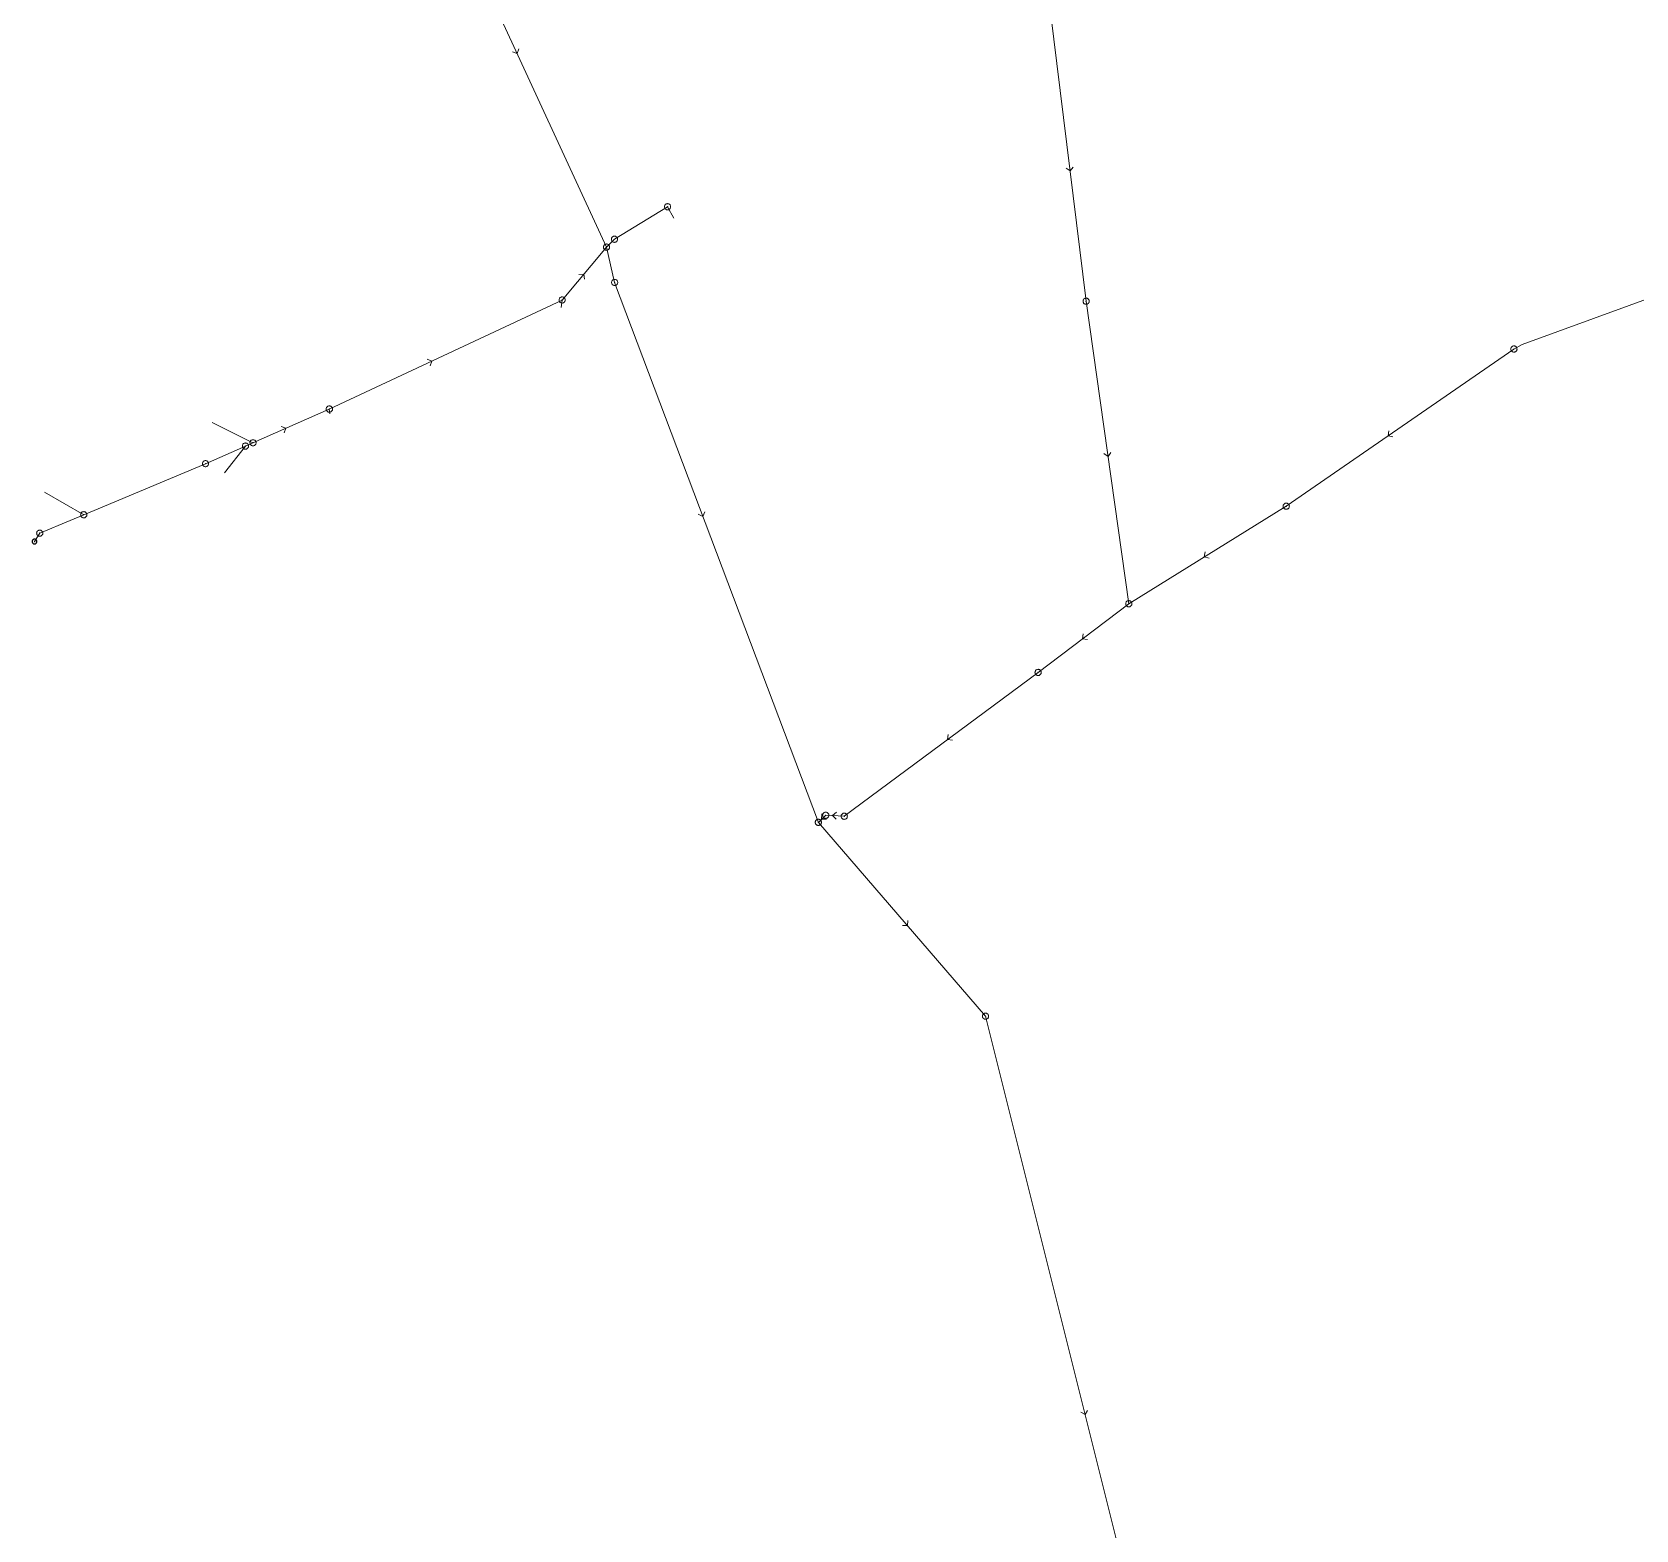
# Model space of a CAD drawing. Header units: metres. Extents: x 25504150 to 25508618, y 6694193 to 6702753.
# Drawn here: x 25506444.6 to 25506682.5, y 6701189.2 to 6701411.4 of the extents above; entities that cross this region are included whole.
import ezdxf

# ---------------------------------------------------------------- set-up
doc = ezdxf.new("R2010")
doc.units = ezdxf.units.M
for name, pattern in [('Paineviemariputket', [0]), ('Sewer_node', [0]), ('Viemariputket', [0]), ('Viemarivarusteet', [0])]:
    doc.linetypes.add(name, pattern=pattern)
for name, color, linetype, lineweight in [('Paineviemariputket', 7, 'Paineviemariputket', 0), ('Sewer_node', 7, 'Sewer_node', 0), ('Viemariputket', 7, 'Viemariputket', 0), ('Viemarivarusteet', 7, 'Viemarivarusteet', 0)]:
    doc.layers.add(name, color=color, linetype=linetype, lineweight=lineweight)

msp = doc.modelspace()

# ---------------------------------------------------------------- linework, layer by layer
at = {"layer": 'Paineviemariputket', "color": 1, "linetype": 'Continuous', "lineweight": 15, "flags": 128}
msp.add_lwpolyline([(25506664.41, 6701364.37), (25506665.63, 6701365.02), (25506723.28, 6701386.07), (25506757.67, 6701377.15), (25506773.36, 6701372.51), (25506781.75, 6701372.21), (25506841.91, 6701367.84), (25506858.29, 6701365.91), (25506882.91, 6701372.13), (25506888.69, 6701372.29), (25506921.91, 6701370.64), (25506925.3, 6701373.04), (25506930.73, 6701376.12)], dxfattribs=at)
at = {"layer": 'Sewer_node', "color": 46, "linetype": 'Continuous', "true_color": 0x7f5f00, "flags": 128}
for points in [[(25506515.88, 6701408.45), (25506516.59, 6701408.2), (25506516.85, 6701408.89)], [(25506597.99, 6701391.22), (25506598.59, 6701390.78), (25506599.04, 6701391.37)], [(25506526.56, 6701374.74), (25506526.48, 6701375.49), (25506525.74, 6701375.43)], [(25506503.68, 6701361.88), (25506503.93, 6701362.59), (25506503.23, 6701362.84)], [(25506482.03, 6701351.92), (25506482.29, 6701352.62), (25506481.6, 6701352.89)], [(25506645.85, 6701352.22), (25506645.74, 6701351.48), (25506646.47, 6701351.35)], [(25506603.6, 6701348.85), (25506604.21, 6701348.41), (25506604.65, 6701349.01)], [(25506543.44, 6701339.85), (25506544.13, 6701339.54), (25506544.43, 6701340.22)], [(25506618.64, 6701334.26), (25506618.49, 6701333.52), (25506619.22, 6701333.36)], [(25506600.51, 6701322.12), (25506600.43, 6701321.38), (25506601.16, 6701321.29)], [(25506580.51, 6701307.17), (25506580.42, 6701306.43), (25506581.15, 6701306.33)], [(25506561.75, 6701295.39), (25506561.73, 6701294.64), (25506562.47, 6701294.62)], [(25506563.92, 6701295.66), (25506563.37, 6701295.14), (25506563.88, 6701294.6)], [(25506573.71, 6701278.86), (25506574.46, 6701278.83), (25506574.5, 6701279.57)], [(25506600.16, 6701206.66), (25506600.81, 6701206.28), (25506601.19, 6701206.91)]]:
    msp.add_lwpolyline(points, dxfattribs=at)
for points, elevation in [([(25506539.34, 6701385.48), (25506539.33, 6701385.55), (25506539.32, 6701385.62), (25506539.29, 6701385.69), (25506539.25, 6701385.75), (25506539.21, 6701385.81), (25506539.15, 6701385.85), (25506539.09, 6701385.89), (25506539.02, 6701385.92), (25506538.95, 6701385.93), (25506538.88, 6701385.94), (25506538.81, 6701385.93), (25506538.74, 6701385.92), (25506538.67, 6701385.89), (25506538.61, 6701385.85), (25506538.55, 6701385.81), (25506538.51, 6701385.75), (25506538.47, 6701385.69), (25506538.44, 6701385.62), (25506538.43, 6701385.55), (25506538.42, 6701385.48), (25506538.43, 6701385.41), (25506538.44, 6701385.34), (25506538.47, 6701385.27), (25506538.51, 6701385.21), (25506538.55, 6701385.15), (25506538.61, 6701385.11), (25506538.67, 6701385.07), (25506538.74, 6701385.04), (25506538.81, 6701385.03), (25506538.88, 6701385.02), (25506538.95, 6701385.03), (25506539.02, 6701385.04), (25506539.09, 6701385.07), (25506539.15, 6701385.11), (25506539.21, 6701385.15), (25506539.25, 6701385.21), (25506539.29, 6701385.27), (25506539.32, 6701385.34), (25506539.33, 6701385.41)], 38.1), ([(25506530.3, 6701379.49), (25506530.29, 6701379.56), (25506530.28, 6701379.63), (25506530.25, 6701379.7), (25506530.21, 6701379.76), (25506530.17, 6701379.82), (25506530.11, 6701379.86), (25506530.05, 6701379.9), (25506529.98, 6701379.93), (25506529.91, 6701379.94), (25506529.84, 6701379.95), (25506529.77, 6701379.94), (25506529.7, 6701379.93), (25506529.63, 6701379.9), (25506529.57, 6701379.86), (25506529.51, 6701379.82), (25506529.47, 6701379.76), (25506529.43, 6701379.7), (25506529.4, 6701379.63), (25506529.39, 6701379.56), (25506529.38, 6701379.49), (25506529.39, 6701379.42), (25506529.4, 6701379.35), (25506529.43, 6701379.28), (25506529.47, 6701379.22), (25506529.51, 6701379.16), (25506529.57, 6701379.12), (25506529.63, 6701379.08), (25506529.7, 6701379.05), (25506529.77, 6701379.04), (25506529.84, 6701379.03), (25506529.91, 6701379.04), (25506529.98, 6701379.05), (25506530.05, 6701379.08), (25506530.11, 6701379.12), (25506530.17, 6701379.16), (25506530.21, 6701379.22), (25506530.25, 6701379.28), (25506530.28, 6701379.35), (25506530.29, 6701379.42)], 38.32), ([(25506531.47, 6701380.65), (25506531.46, 6701380.72), (25506531.45, 6701380.79), (25506531.42, 6701380.86), (25506531.38, 6701380.92), (25506531.34, 6701380.98), (25506531.28, 6701381.02), (25506531.22, 6701381.06), (25506531.15, 6701381.09), (25506531.08, 6701381.1), (25506531.01, 6701381.11), (25506530.94, 6701381.1), (25506530.87, 6701381.09), (25506530.8, 6701381.06), (25506530.74, 6701381.02), (25506530.68, 6701380.98), (25506530.64, 6701380.92), (25506530.6, 6701380.86), (25506530.57, 6701380.79), (25506530.56, 6701380.72), (25506530.55, 6701380.65), (25506530.56, 6701380.58), (25506530.57, 6701380.51), (25506530.6, 6701380.44), (25506530.64, 6701380.38), (25506530.68, 6701380.32), (25506530.74, 6701380.28), (25506530.8, 6701380.24), (25506530.87, 6701380.21), (25506530.94, 6701380.2), (25506531.01, 6701380.19), (25506531.08, 6701380.2), (25506531.15, 6701380.21), (25506531.22, 6701380.24), (25506531.28, 6701380.28), (25506531.34, 6701380.32), (25506531.38, 6701380.38), (25506531.42, 6701380.44), (25506531.45, 6701380.51), (25506531.46, 6701380.58)], 38.15), ([(25506523.71, 6701371.64), (25506523.7, 6701371.71), (25506523.69, 6701371.78), (25506523.66, 6701371.85), (25506523.62, 6701371.91), (25506523.58, 6701371.97), (25506523.52, 6701372.01), (25506523.46, 6701372.05), (25506523.39, 6701372.08), (25506523.32, 6701372.09), (25506523.25, 6701372.1), (25506523.18, 6701372.09), (25506523.11, 6701372.08), (25506523.04, 6701372.05), (25506522.98, 6701372.01), (25506522.92, 6701371.97), (25506522.88, 6701371.91), (25506522.84, 6701371.85), (25506522.81, 6701371.78), (25506522.8, 6701371.71), (25506522.79, 6701371.64), (25506522.8, 6701371.57), (25506522.81, 6701371.5), (25506522.84, 6701371.43), (25506522.88, 6701371.37), (25506522.92, 6701371.31), (25506522.98, 6701371.27), (25506523.04, 6701371.23), (25506523.11, 6701371.2), (25506523.18, 6701371.19), (25506523.25, 6701371.18), (25506523.32, 6701371.19), (25506523.39, 6701371.2), (25506523.46, 6701371.23), (25506523.52, 6701371.27), (25506523.58, 6701371.31), (25506523.62, 6701371.37), (25506523.66, 6701371.43), (25506523.69, 6701371.5), (25506523.7, 6701371.57)], 38.44), ([(25506601.42, 6701371.46), (25506601.41, 6701371.53), (25506601.4, 6701371.6), (25506601.37, 6701371.67), (25506601.33, 6701371.73), (25506601.29, 6701371.79), (25506601.23, 6701371.83), (25506601.17, 6701371.87), (25506601.1, 6701371.9), (25506601.03, 6701371.91), (25506600.96, 6701371.92), (25506600.89, 6701371.91), (25506600.82, 6701371.9), (25506600.75, 6701371.87), (25506600.69, 6701371.83), (25506600.63, 6701371.79), (25506600.59, 6701371.73), (25506600.55, 6701371.67), (25506600.52, 6701371.6), (25506600.51, 6701371.53), (25506600.5, 6701371.46), (25506600.51, 6701371.39), (25506600.52, 6701371.32), (25506600.55, 6701371.25), (25506600.59, 6701371.19), (25506600.63, 6701371.13), (25506600.69, 6701371.09), (25506600.75, 6701371.05), (25506600.82, 6701371.02), (25506600.89, 6701371.01), (25506600.96, 6701371), (25506601.03, 6701371.01), (25506601.1, 6701371.02), (25506601.17, 6701371.05), (25506601.23, 6701371.09), (25506601.29, 6701371.13), (25506601.33, 6701371.19), (25506601.37, 6701371.25), (25506601.4, 6701371.32), (25506601.41, 6701371.39)], 41.69), ([(25506664.87, 6701364.37), (25506664.86, 6701364.44), (25506664.85, 6701364.51), (25506664.82, 6701364.58), (25506664.78, 6701364.64), (25506664.74, 6701364.7), (25506664.68, 6701364.74), (25506664.62, 6701364.78), (25506664.55, 6701364.81), (25506664.48, 6701364.82), (25506664.41, 6701364.83), (25506664.34, 6701364.82), (25506664.27, 6701364.81), (25506664.2, 6701364.78), (25506664.14, 6701364.74), (25506664.08, 6701364.7), (25506664.04, 6701364.64), (25506664, 6701364.58), (25506663.97, 6701364.51), (25506663.96, 6701364.44), (25506663.95, 6701364.37), (25506663.96, 6701364.3), (25506663.97, 6701364.23), (25506664, 6701364.16), (25506664.04, 6701364.1), (25506664.08, 6701364.04), (25506664.14, 6701364), (25506664.2, 6701363.96), (25506664.27, 6701363.93), (25506664.34, 6701363.92), (25506664.41, 6701363.91), (25506664.48, 6701363.92), (25506664.55, 6701363.93), (25506664.62, 6701363.96), (25506664.68, 6701364), (25506664.74, 6701364.04), (25506664.78, 6701364.1), (25506664.82, 6701364.16), (25506664.85, 6701364.23), (25506664.86, 6701364.3)], 45.57), ([(25506489.19, 6701355.46), (25506489.18, 6701355.53), (25506489.17, 6701355.61), (25506489.14, 6701355.67), (25506489.1, 6701355.74), (25506489.05, 6701355.79), (25506489, 6701355.84), (25506488.93, 6701355.88), (25506488.87, 6701355.91), (25506488.79, 6701355.92), (25506488.72, 6701355.93), (25506488.65, 6701355.92), (25506488.57, 6701355.91), (25506488.51, 6701355.88), (25506488.44, 6701355.84), (25506488.39, 6701355.79), (25506488.34, 6701355.74), (25506488.3, 6701355.67), (25506488.27, 6701355.61), (25506488.26, 6701355.53), (25506488.25, 6701355.46), (25506488.26, 6701355.39), (25506488.27, 6701355.31), (25506488.3, 6701355.25), (25506488.34, 6701355.18), (25506488.39, 6701355.13), (25506488.44, 6701355.08), (25506488.51, 6701355.04), (25506488.57, 6701355.01), (25506488.65, 6701355), (25506488.72, 6701354.99), (25506488.79, 6701355), (25506488.87, 6701355.01), (25506488.93, 6701355.04), (25506489, 6701355.08), (25506489.05, 6701355.13), (25506489.1, 6701355.18), (25506489.14, 6701355.25), (25506489.17, 6701355.31), (25506489.18, 6701355.39)], 40.09), ([(25506477.86, 6701350.46), (25506477.85, 6701350.53), (25506477.84, 6701350.6), (25506477.81, 6701350.67), (25506477.77, 6701350.73), (25506477.73, 6701350.79), (25506477.67, 6701350.83), (25506477.61, 6701350.87), (25506477.54, 6701350.9), (25506477.47, 6701350.91), (25506477.4, 6701350.92), (25506477.33, 6701350.91), (25506477.26, 6701350.9), (25506477.19, 6701350.87), (25506477.13, 6701350.83), (25506477.07, 6701350.79), (25506477.03, 6701350.73), (25506476.99, 6701350.67), (25506476.96, 6701350.6), (25506476.95, 6701350.53), (25506476.94, 6701350.46), (25506476.95, 6701350.39), (25506476.96, 6701350.32), (25506476.99, 6701350.25), (25506477.03, 6701350.19), (25506477.07, 6701350.13), (25506477.13, 6701350.09), (25506477.19, 6701350.05), (25506477.26, 6701350.02), (25506477.33, 6701350.01), (25506477.4, 6701350), (25506477.47, 6701350.01), (25506477.54, 6701350.02), (25506477.61, 6701350.05), (25506477.67, 6701350.09), (25506477.73, 6701350.13), (25506477.77, 6701350.19), (25506477.81, 6701350.25), (25506477.84, 6701350.32), (25506477.85, 6701350.39)], 24.83), ([(25506476.75, 6701349.97), (25506476.74, 6701350.04), (25506476.73, 6701350.11), (25506476.7, 6701350.18), (25506476.66, 6701350.24), (25506476.62, 6701350.3), (25506476.56, 6701350.34), (25506476.5, 6701350.38), (25506476.43, 6701350.41), (25506476.36, 6701350.42), (25506476.29, 6701350.43), (25506476.22, 6701350.42), (25506476.15, 6701350.41), (25506476.08, 6701350.38), (25506476.02, 6701350.34), (25506475.96, 6701350.3), (25506475.92, 6701350.24), (25506475.88, 6701350.18), (25506475.85, 6701350.11), (25506475.84, 6701350.04), (25506475.83, 6701349.97), (25506475.84, 6701349.9), (25506475.85, 6701349.83), (25506475.88, 6701349.76), (25506475.92, 6701349.7), (25506475.96, 6701349.64), (25506476.02, 6701349.6), (25506476.08, 6701349.56), (25506476.15, 6701349.53), (25506476.22, 6701349.52), (25506476.29, 6701349.51), (25506476.36, 6701349.52), (25506476.43, 6701349.53), (25506476.5, 6701349.56), (25506476.56, 6701349.6), (25506476.62, 6701349.64), (25506476.66, 6701349.7), (25506476.7, 6701349.76), (25506476.73, 6701349.83), (25506476.74, 6701349.9)], 27.26), ([(25506470.82, 6701347.36), (25506470.81, 6701347.43), (25506470.8, 6701347.5), (25506470.77, 6701347.57), (25506470.73, 6701347.63), (25506470.69, 6701347.69), (25506470.63, 6701347.73), (25506470.57, 6701347.77), (25506470.5, 6701347.8), (25506470.43, 6701347.81), (25506470.36, 6701347.82), (25506470.29, 6701347.81), (25506470.22, 6701347.8), (25506470.15, 6701347.77), (25506470.09, 6701347.73), (25506470.03, 6701347.69), (25506469.99, 6701347.63), (25506469.95, 6701347.57), (25506469.92, 6701347.5), (25506469.91, 6701347.43), (25506469.9, 6701347.36), (25506469.91, 6701347.29), (25506469.92, 6701347.22), (25506469.95, 6701347.15), (25506469.99, 6701347.09), (25506470.03, 6701347.03), (25506470.09, 6701346.99), (25506470.15, 6701346.95), (25506470.22, 6701346.92), (25506470.29, 6701346.91), (25506470.36, 6701346.9), (25506470.43, 6701346.91), (25506470.5, 6701346.92), (25506470.57, 6701346.95), (25506470.63, 6701346.99), (25506470.69, 6701347.03), (25506470.73, 6701347.09), (25506470.77, 6701347.15), (25506470.8, 6701347.22), (25506470.81, 6701347.29)], 42.5), ([(25506631.1, 6701341.05), (25506631.09, 6701341.12), (25506631.08, 6701341.19), (25506631.05, 6701341.26), (25506631.01, 6701341.32), (25506630.97, 6701341.38), (25506630.91, 6701341.42), (25506630.85, 6701341.46), (25506630.78, 6701341.49), (25506630.71, 6701341.5), (25506630.64, 6701341.51), (25506630.57, 6701341.5), (25506630.5, 6701341.49), (25506630.43, 6701341.46), (25506630.37, 6701341.42), (25506630.31, 6701341.38), (25506630.27, 6701341.32), (25506630.23, 6701341.26), (25506630.2, 6701341.19), (25506630.19, 6701341.12), (25506630.18, 6701341.05), (25506630.19, 6701340.98), (25506630.2, 6701340.91), (25506630.23, 6701340.84), (25506630.27, 6701340.78), (25506630.31, 6701340.72), (25506630.37, 6701340.68), (25506630.43, 6701340.64), (25506630.5, 6701340.61), (25506630.57, 6701340.6), (25506630.64, 6701340.59), (25506630.71, 6701340.6), (25506630.78, 6701340.61), (25506630.85, 6701340.64), (25506630.91, 6701340.68), (25506630.97, 6701340.72), (25506631.01, 6701340.78), (25506631.05, 6701340.84), (25506631.08, 6701340.91), (25506631.09, 6701340.98)], 43.66), ([(25506452.76, 6701339.78), (25506452.75, 6701339.85), (25506452.74, 6701339.92), (25506452.71, 6701339.99), (25506452.67, 6701340.05), (25506452.63, 6701340.11), (25506452.57, 6701340.15), (25506452.51, 6701340.19), (25506452.44, 6701340.22), (25506452.37, 6701340.23), (25506452.3, 6701340.24), (25506452.23, 6701340.23), (25506452.16, 6701340.22), (25506452.09, 6701340.19), (25506452.03, 6701340.15), (25506451.97, 6701340.11), (25506451.93, 6701340.05), (25506451.89, 6701339.99), (25506451.86, 6701339.92), (25506451.85, 6701339.85), (25506451.84, 6701339.78), (25506451.85, 6701339.71), (25506451.86, 6701339.64), (25506451.89, 6701339.57), (25506451.93, 6701339.51), (25506451.97, 6701339.45), (25506452.03, 6701339.41), (25506452.09, 6701339.37), (25506452.16, 6701339.34), (25506452.23, 6701339.33), (25506452.3, 6701339.32), (25506452.37, 6701339.33), (25506452.44, 6701339.34), (25506452.51, 6701339.37), (25506452.57, 6701339.41), (25506452.63, 6701339.45), (25506452.67, 6701339.51), (25506452.71, 6701339.57), (25506452.74, 6701339.64), (25506452.75, 6701339.71)], 10.68), ([(25506446.24, 6701337.05), (25506446.23, 6701337.12), (25506446.22, 6701337.19), (25506446.19, 6701337.26), (25506446.15, 6701337.32), (25506446.11, 6701337.38), (25506446.05, 6701337.42), (25506445.99, 6701337.46), (25506445.92, 6701337.49), (25506445.85, 6701337.5), (25506445.78, 6701337.51), (25506445.71, 6701337.5), (25506445.64, 6701337.49), (25506445.57, 6701337.46), (25506445.51, 6701337.42), (25506445.45, 6701337.38), (25506445.41, 6701337.32), (25506445.37, 6701337.26), (25506445.34, 6701337.19), (25506445.33, 6701337.12), (25506445.32, 6701337.05), (25506445.33, 6701336.98), (25506445.34, 6701336.91), (25506445.37, 6701336.84), (25506445.41, 6701336.78), (25506445.45, 6701336.72), (25506445.51, 6701336.68), (25506445.57, 6701336.64), (25506445.64, 6701336.61), (25506445.71, 6701336.6), (25506445.78, 6701336.59), (25506445.85, 6701336.6), (25506445.92, 6701336.61), (25506445.99, 6701336.64), (25506446.05, 6701336.68), (25506446.11, 6701336.72), (25506446.15, 6701336.78), (25506446.19, 6701336.84), (25506446.22, 6701336.91), (25506446.23, 6701336.98)], 45.46), ([(25506607.75, 6701326.58), (25506607.74, 6701326.65), (25506607.73, 6701326.72), (25506607.7, 6701326.79), (25506607.66, 6701326.85), (25506607.62, 6701326.91), (25506607.56, 6701326.95), (25506607.5, 6701326.99), (25506607.43, 6701327.02), (25506607.36, 6701327.03), (25506607.29, 6701327.04), (25506607.22, 6701327.03), (25506607.15, 6701327.02), (25506607.08, 6701326.99), (25506607.02, 6701326.95), (25506606.96, 6701326.91), (25506606.92, 6701326.85), (25506606.88, 6701326.79), (25506606.85, 6701326.72), (25506606.84, 6701326.65), (25506606.83, 6701326.58), (25506606.84, 6701326.51), (25506606.85, 6701326.44), (25506606.88, 6701326.37), (25506606.92, 6701326.31), (25506606.96, 6701326.25), (25506607.02, 6701326.21), (25506607.08, 6701326.17), (25506607.15, 6701326.14), (25506607.22, 6701326.13), (25506607.29, 6701326.12), (25506607.36, 6701326.13), (25506607.43, 6701326.14), (25506607.5, 6701326.17), (25506607.56, 6701326.21), (25506607.62, 6701326.25), (25506607.66, 6701326.31), (25506607.7, 6701326.37), (25506607.73, 6701326.44), (25506607.74, 6701326.51)], 40.98), ([(25506594.3, 6701316.39), (25506594.29, 6701316.46), (25506594.28, 6701316.53), (25506594.25, 6701316.6), (25506594.21, 6701316.66), (25506594.17, 6701316.72), (25506594.11, 6701316.76), (25506594.05, 6701316.8), (25506593.98, 6701316.83), (25506593.91, 6701316.84), (25506593.84, 6701316.85), (25506593.77, 6701316.84), (25506593.7, 6701316.83), (25506593.63, 6701316.8), (25506593.57, 6701316.76), (25506593.51, 6701316.72), (25506593.47, 6701316.66), (25506593.43, 6701316.6), (25506593.4, 6701316.53), (25506593.39, 6701316.46), (25506593.38, 6701316.39), (25506593.39, 6701316.32), (25506593.4, 6701316.25), (25506593.43, 6701316.18), (25506593.47, 6701316.12), (25506593.51, 6701316.06), (25506593.57, 6701316.02), (25506593.63, 6701315.98), (25506593.7, 6701315.95), (25506593.77, 6701315.94), (25506593.84, 6701315.93), (25506593.91, 6701315.94), (25506593.98, 6701315.95), (25506594.05, 6701315.98), (25506594.11, 6701316.02), (25506594.17, 6701316.06), (25506594.21, 6701316.12), (25506594.25, 6701316.18), (25506594.28, 6701316.25), (25506594.29, 6701316.32)], 39.76), ([(25506561.71, 6701294.15), (25506561.7, 6701294.22), (25506561.69, 6701294.29), (25506561.66, 6701294.36), (25506561.62, 6701294.42), (25506561.58, 6701294.48), (25506561.52, 6701294.52), (25506561.46, 6701294.56), (25506561.39, 6701294.59), (25506561.32, 6701294.6), (25506561.25, 6701294.61), (25506561.18, 6701294.6), (25506561.11, 6701294.59), (25506561.04, 6701294.56), (25506560.98, 6701294.52), (25506560.92, 6701294.48), (25506560.88, 6701294.42), (25506560.84, 6701294.36), (25506560.81, 6701294.29), (25506560.8, 6701294.22), (25506560.79, 6701294.15), (25506560.8, 6701294.08), (25506560.81, 6701294.01), (25506560.84, 6701293.94), (25506560.88, 6701293.88), (25506560.92, 6701293.82), (25506560.98, 6701293.78), (25506561.04, 6701293.74), (25506561.11, 6701293.71), (25506561.18, 6701293.7), (25506561.25, 6701293.69), (25506561.32, 6701293.7), (25506561.39, 6701293.71), (25506561.46, 6701293.74), (25506561.52, 6701293.78), (25506561.58, 6701293.82), (25506561.62, 6701293.88), (25506561.66, 6701293.94), (25506561.69, 6701294.01), (25506561.7, 6701294.08)], 39.29), ([(25506562.8, 6701295.2), (25506562.79, 6701295.27), (25506562.78, 6701295.34), (25506562.75, 6701295.41), (25506562.71, 6701295.47), (25506562.67, 6701295.53), (25506562.61, 6701295.57), (25506562.55, 6701295.61), (25506562.48, 6701295.64), (25506562.41, 6701295.65), (25506562.34, 6701295.66), (25506562.27, 6701295.65), (25506562.2, 6701295.64), (25506562.13, 6701295.61), (25506562.07, 6701295.57), (25506562.01, 6701295.53), (25506561.97, 6701295.47), (25506561.93, 6701295.41), (25506561.9, 6701295.34), (25506561.89, 6701295.27), (25506561.88, 6701295.2), (25506561.89, 6701295.13), (25506561.9, 6701295.06), (25506561.93, 6701294.99), (25506561.97, 6701294.93), (25506562.01, 6701294.87), (25506562.07, 6701294.83), (25506562.13, 6701294.79), (25506562.2, 6701294.76), (25506562.27, 6701294.75), (25506562.34, 6701294.74), (25506562.41, 6701294.75), (25506562.48, 6701294.76), (25506562.55, 6701294.79), (25506562.61, 6701294.83), (25506562.67, 6701294.87), (25506562.71, 6701294.93), (25506562.75, 6701294.99), (25506562.78, 6701295.06), (25506562.79, 6701295.13)], 39.14), ([(25506565.55, 6701295.05), (25506565.54, 6701295.12), (25506565.53, 6701295.19), (25506565.5, 6701295.26), (25506565.46, 6701295.32), (25506565.42, 6701295.38), (25506565.36, 6701295.42), (25506565.3, 6701295.46), (25506565.23, 6701295.49), (25506565.16, 6701295.5), (25506565.09, 6701295.51), (25506565.02, 6701295.5), (25506564.95, 6701295.49), (25506564.88, 6701295.46), (25506564.82, 6701295.42), (25506564.76, 6701295.38), (25506564.72, 6701295.32), (25506564.68, 6701295.26), (25506564.65, 6701295.19), (25506564.64, 6701295.12), (25506564.63, 6701295.05), (25506564.64, 6701294.98), (25506564.65, 6701294.91), (25506564.68, 6701294.84), (25506564.72, 6701294.78), (25506564.76, 6701294.72), (25506564.82, 6701294.68), (25506564.88, 6701294.64), (25506564.95, 6701294.61), (25506565.02, 6701294.6), (25506565.09, 6701294.59), (25506565.16, 6701294.6), (25506565.23, 6701294.61), (25506565.3, 6701294.64), (25506565.36, 6701294.68), (25506565.42, 6701294.72), (25506565.46, 6701294.78), (25506565.5, 6701294.84), (25506565.53, 6701294.91), (25506565.54, 6701294.98)], 39.15), ([(25506586.5, 6701265.39), (25506586.49, 6701265.46), (25506586.48, 6701265.53), (25506586.45, 6701265.6), (25506586.41, 6701265.66), (25506586.37, 6701265.72), (25506586.31, 6701265.76), (25506586.25, 6701265.8), (25506586.18, 6701265.83), (25506586.11, 6701265.84), (25506586.04, 6701265.85), (25506585.97, 6701265.84), (25506585.9, 6701265.83), (25506585.83, 6701265.8), (25506585.77, 6701265.76), (25506585.71, 6701265.72), (25506585.67, 6701265.66), (25506585.63, 6701265.6), (25506585.6, 6701265.53), (25506585.59, 6701265.46), (25506585.58, 6701265.39), (25506585.59, 6701265.32), (25506585.6, 6701265.25), (25506585.63, 6701265.18), (25506585.67, 6701265.12), (25506585.71, 6701265.06), (25506585.77, 6701265.02), (25506585.83, 6701264.98), (25506585.9, 6701264.95), (25506585.97, 6701264.94), (25506586.04, 6701264.93), (25506586.11, 6701264.94), (25506586.18, 6701264.95), (25506586.25, 6701264.98), (25506586.31, 6701265.02), (25506586.37, 6701265.06), (25506586.41, 6701265.12), (25506586.45, 6701265.18), (25506586.48, 6701265.25), (25506586.49, 6701265.32)], 38.62)]:
    msp.add_lwpolyline(points, close=True, dxfattribs=dict(at, elevation=elevation))
msp.add_lwpolyline([(25506531.5, 6701374.24), (25506531.49, 6701374.31), (25506531.48, 6701374.38), (25506531.45, 6701374.45), (25506531.41, 6701374.51), (25506531.37, 6701374.57), (25506531.31, 6701374.61), (25506531.25, 6701374.65), (25506531.18, 6701374.68), (25506531.11, 6701374.69), (25506531.04, 6701374.7), (25506530.97, 6701374.69), (25506530.9, 6701374.68), (25506530.83, 6701374.65), (25506530.77, 6701374.61), (25506530.71, 6701374.57), (25506530.67, 6701374.51), (25506530.63, 6701374.45), (25506530.6, 6701374.38), (25506530.59, 6701374.31), (25506530.58, 6701374.24), (25506530.59, 6701374.17), (25506530.6, 6701374.1), (25506530.63, 6701374.03), (25506530.67, 6701373.97), (25506530.71, 6701373.91), (25506530.77, 6701373.87), (25506530.83, 6701373.83), (25506530.9, 6701373.8), (25506530.97, 6701373.79), (25506531.04, 6701373.78), (25506531.11, 6701373.79), (25506531.18, 6701373.8), (25506531.25, 6701373.83), (25506531.31, 6701373.87), (25506531.37, 6701373.91), (25506531.41, 6701373.97), (25506531.45, 6701374.03), (25506531.48, 6701374.1), (25506531.49, 6701374.17)], close=True, dxfattribs=at)
at = {"layer": 'Viemariputket', "color": 1, "linetype": 'Continuous', "lineweight": 15}
for p, q in [((25506529.84, 6701379.49, 35.9), (25506503.58, 6701436.39, 35.95)), ((25506600.96, 6701371.46), (25506595.7, 6701414.36)), ((25506538.88, 6701385.48), (25506531.01, 6701380.65)), ((25506538.88, 6701385.48), (25506539.82, 6701383.8)), ((25506529.84, 6701379.49), (25506523.25, 6701371.64)), ((25506529.84, 6701379.49), (25506531.01, 6701380.65)), ((25506529.84, 6701379.49, 36.45), (25506531.04, 6701374.24, 35.98)), ((25506561.25, 6701294.15, 35.77), (25506531.04, 6701374.24, 35.9)), ((25506488.72, 6701355.46), (25506523.25, 6701371.64)), ((25506523.25, 6701371.64), (25506523.09, 6701370.54)), ((25506600.96, 6701371.46), (25506607.29, 6701326.58)), ((25506664.41, 6701364.37), (25506630.64, 6701341.05)), ((25506477.4, 6701350.46, 27.26), (25506471.33, 6701353.45)), ((25506488.72, 6701355.46), (25506477.4, 6701350.46, 24.83)), ((25506488.72, 6701355.46), (25506488.79, 6701354.75)), ((25506476.29, 6701349.97, 27.26), (25506470.36, 6701347.36, 40.25)), ((25506476.29, 6701349.97, 27.26), (25506473.18, 6701346)), ((25506477.4, 6701350.46, 24.83), (25506476.29, 6701349.97, 27.26)), ((25506452.3, 6701339.78, 10.68), (25506470.36, 6701347.36, 40.25)), ((25506452.3, 6701339.78, 27.26), (25506446.48, 6701343.11)), ((25506630.64, 6701341.05), (25506607.29, 6701326.58)), ((25506445.78, 6701337.05, 43.25), (25506445, 6701335.81, 43.27)), ((25506607.29, 6701326.58), (25506593.84, 6701316.39)), ((25506593.84, 6701316.39), (25506565.09, 6701295.05)), ((25506562.34, 6701295.2), (25506561.25, 6701294.15)), ((25506586.04, 6701265.39, 35.69), (25506561.25, 6701294.15, 35.77)), ((25506565.09, 6701295.05), (25506562.34, 6701295.2)), ((25506615.47, 6701147.6, 35.45), (25506586.04, 6701265.39, 35.69))]:
    msp.add_line(p, q, dxfattribs=at)
msp.add_polyline3d([(25506445.78, 6701337.05, 43.23), (25506450.27, 6701338.93, 7.35), (25506450.27, 6701338.93, 7.35), (25506452.3, 6701339.78, 10.68)], dxfattribs=at)
at = {"layer": 'Viemarivarusteet', "color": 2, "linetype": 'Continuous', "lineweight": 25, "flags": 128}
msp.add_lwpolyline([(25506445.36, 6701335.81), (25506445.36, 6701335.87), (25506445.34, 6701335.92), (25506445.32, 6701335.97), (25506445.29, 6701336.02), (25506445.25, 6701336.06), (25506445.21, 6701336.1), (25506445.16, 6701336.13), (25506445.11, 6701336.15), (25506445.06, 6701336.17), (25506445, 6701336.17), (25506444.94, 6701336.17), (25506444.89, 6701336.15), (25506444.84, 6701336.13), (25506444.79, 6701336.1), (25506444.75, 6701336.06), (25506444.71, 6701336.02), (25506444.68, 6701335.97), (25506444.66, 6701335.92), (25506444.64, 6701335.87), (25506444.64, 6701335.81), (25506444.64, 6701335.75), (25506444.66, 6701335.7), (25506444.68, 6701335.65), (25506444.71, 6701335.6), (25506444.75, 6701335.56), (25506444.79, 6701335.52), (25506444.84, 6701335.49), (25506444.89, 6701335.47), (25506444.94, 6701335.45), (25506445, 6701335.45), (25506445.06, 6701335.45), (25506445.11, 6701335.47), (25506445.16, 6701335.49), (25506445.21, 6701335.52), (25506445.25, 6701335.56), (25506445.29, 6701335.6), (25506445.32, 6701335.65), (25506445.34, 6701335.7), (25506445.36, 6701335.75)], close=True, dxfattribs=at)
at = {"layer": 'Viemarivarusteet', "color": 1}
for p in [(25506538.88, 6701385.48, 38.1), (25506529.84, 6701379.49, 38.32), (25506531.01, 6701380.65, 38.15), (25506531.04, 6701374.24), (25506523.25, 6701371.64, 38.44), (25506600.96, 6701371.46, 41.69), (25506664.41, 6701364.37, 45.57), (25506488.72, 6701355.46, 40.09), (25506476.29, 6701349.97, 27.26), (25506477.4, 6701350.46, 24.83), (25506470.36, 6701347.36, 42.5), (25506452.3, 6701339.78, 10.68), (25506630.64, 6701341.05, 43.66), (25506445.78, 6701337.05, 45.46), (25506445, 6701335.81), (25506607.29, 6701326.58, 40.98), (25506593.84, 6701316.39, 39.76), (25506561.25, 6701294.15, 39.29), (25506562.34, 6701295.2, 39.14), (25506565.09, 6701295.05, 39.15), (25506586.04, 6701265.39, 38.62)]:
    msp.add_point(p, dxfattribs=at)

doc.saveas('drawing.dxf')
